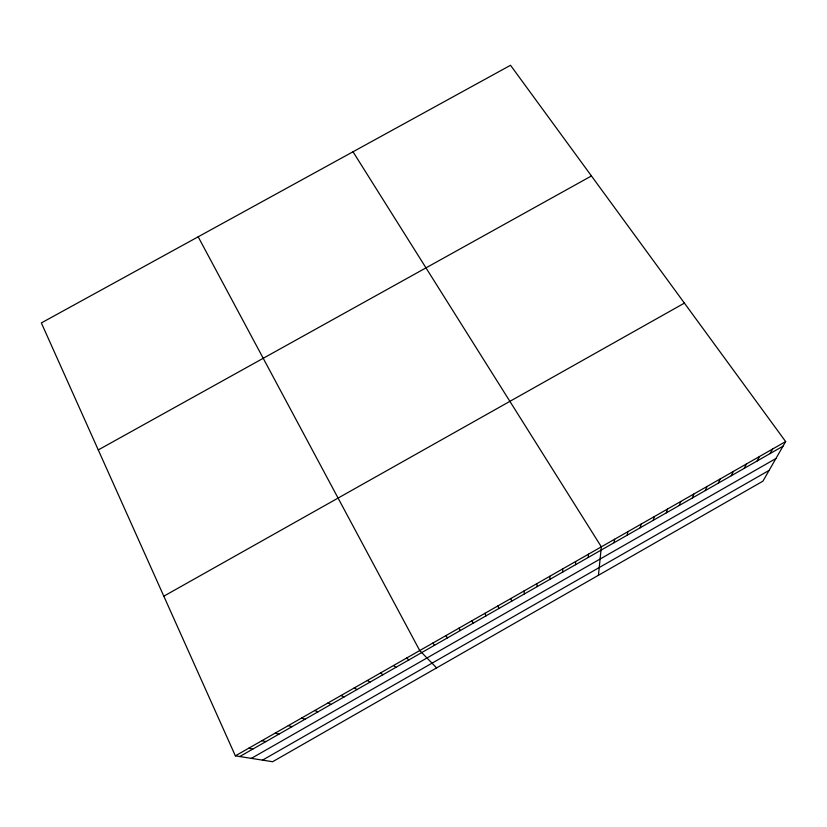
<?xml version="1.0" encoding="UTF-8"?>
<svg xmlns="http://www.w3.org/2000/svg" width="827" height="827" viewBox="0 0 827 827"><rect width="100%" height="100%" fill="white"/><g stroke="black" fill="none" stroke-linecap="round" stroke-linejoin="round"><path stroke-width="1.24" d="M575.551 564.707L575.571 561.564M588.286 557.439L588.462 554.193M598.428 575.292L601.343 546.833L353.005 151.775M614.089 542.698L614.606 539.266M627.166 535.224L627.848 531.699M640.232 527.76L641.08 524.142M653.278 520.307L654.291 516.596M666.314 512.864L667.492 509.06M679.329 505.421L680.683 501.534M692.344 497.999L693.853 494.008M705.328 490.576L707.002 486.493M718.312 483.164L720.152 478.988M731.275 475.752L733.28 471.483M744.217 468.361L746.388 463.999M757.16 460.97L759.496 456.514M770.082 453.589L772.583 449.04M785.65 441.577L762.918 481.169L272.631 761.719L235.375 755.847L41.35 322.923L510.517 65.281L785.65 441.577L235.375 755.847M262.51 760.127L769.1 470.398M239.747 756.54L782.983 446.208M251.356 758.369L775.902 458.54M163.818 596.184L684.405 303.106M98.268 449.929L591.429 175.955M248.638 748.28L252.835 749.066M261.88 740.713L265.912 741.592M275.112 733.156L278.968 734.138M288.334 725.61L292.014 726.685M301.535 718.063L305.049 719.242M314.725 710.527L318.064 711.799M327.905 703.002L331.069 704.377M341.065 695.486L344.063 696.954M354.214 687.981L357.037 689.542M367.343 680.476L370 682.13M380.461 672.992L382.953 674.739M393.569 665.508L395.885 667.348M406.657 658.023L408.807 659.967M436.615 667.885L419.734 650.56L198.17 236.801M432.8 643.096L434.609 645.225M445.846 635.643L447.49 637.865M458.882 628.2L460.36 630.515M471.897 620.767L473.209 623.176M484.911 613.334L486.049 615.836M497.895 605.922L498.877 608.507M510.879 598.5L511.686 601.188M523.842 591.098L524.494 593.879M536.795 583.707L537.271 586.581M549.728 576.316L550.048 579.282M562.66 568.935L562.805 571.995"/></g></svg>
